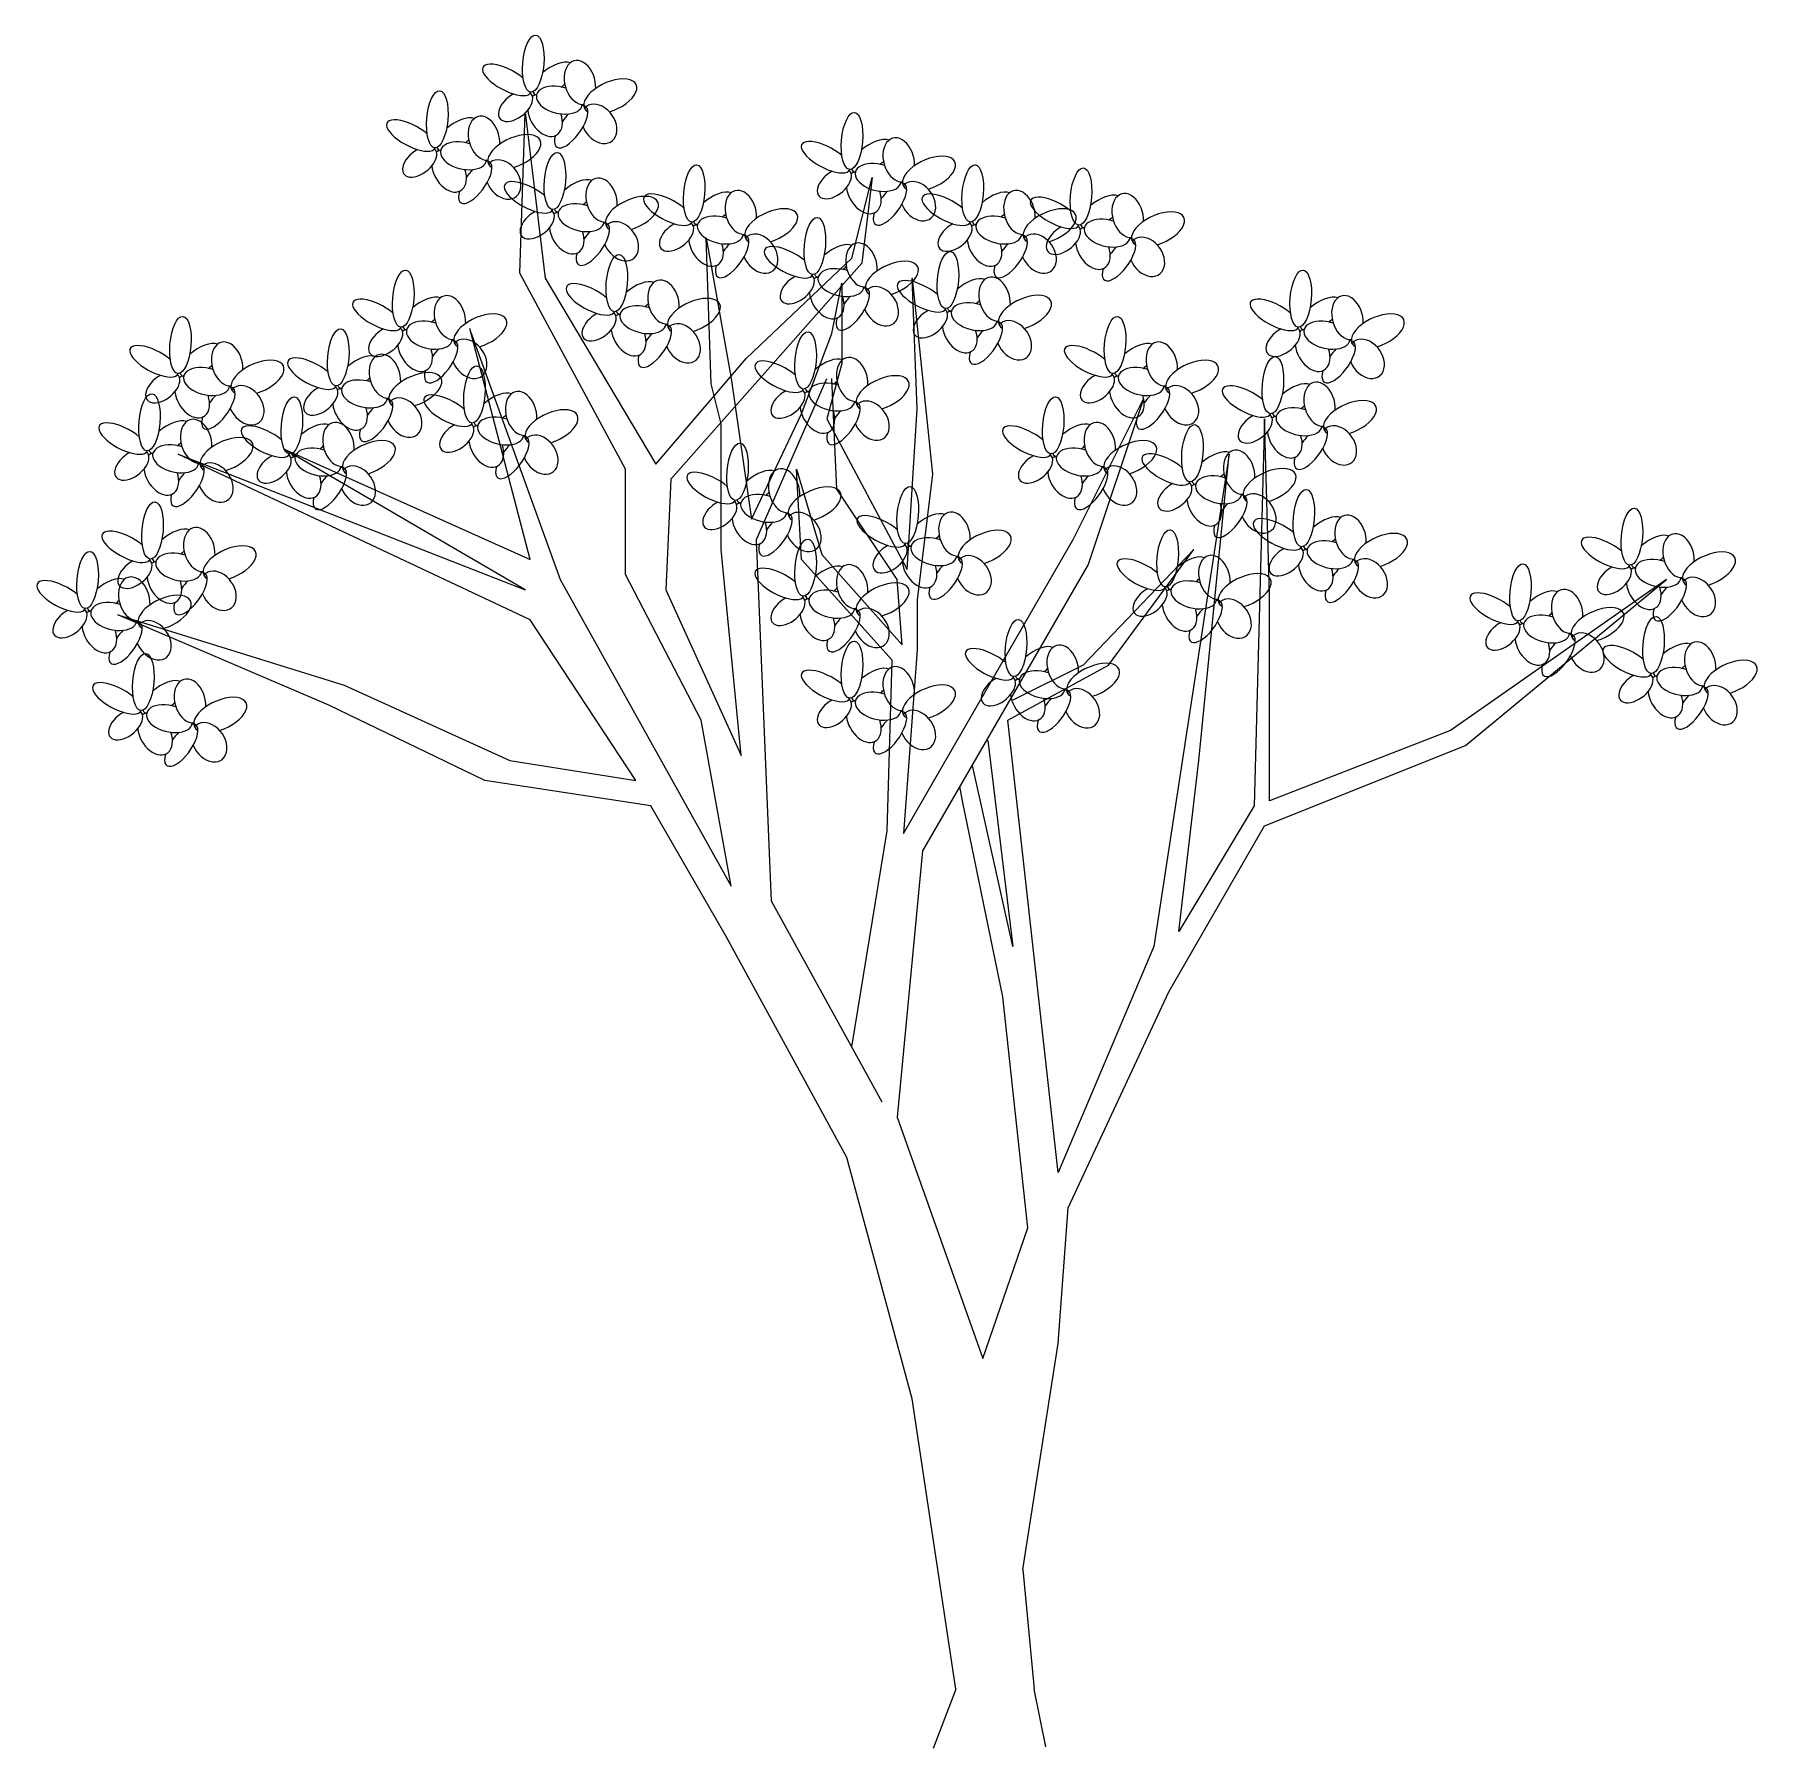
# Model space of a CAD drawing. Header units: millimetres. Extents: x 363.39 to 366.56, y 2593.85 to 2597.
import ezdxf

# ---------------------------------------------------------------- set-up
doc = ezdxf.new("R2010")
doc.units = ezdxf.units.MM
doc.header["$LTSCALE"] = 10
doc.layers.add('Vegetais', color=94, linetype='Continuous')

msp = doc.modelspace()

# ---------------------------------------------------------------- linework, layer by layer
at = {"layer": 'Vegetais', "color": 34}
for p, q in [((364.2835, 2596.5604), (364.2928, 2596.8559)), ((364.2928, 2596.8559), (364.3298, 2596.5512)), ((364.8937, 2596.5881), (364.9307, 2596.7359)), ((364.9307, 2596.7359), (364.9122, 2596.5789)), ((364.6349, 2596.3572), (364.6256, 2596.6251)), ((364.6256, 2596.6251), (364.6718, 2596.3665)), ((364.6996, 2596.4034), (364.8937, 2596.5881)), ((364.4777, 2596.2002), (364.2835, 2596.5604)), ((364.9122, 2596.5789), (364.5609, 2596.1818)), ((364.3298, 2596.5512), (364.5332, 2596.2095)), ((364.8568, 2596.4496), (364.8752, 2596.5419)), ((364.8752, 2596.5419), (364.8752, 2596.3942)), ((365.0139, 2596.3111), (365.0047, 2596.5512)), ((365.0047, 2596.5512), (365.0417, 2596.191)), ((364.302, 2596.034), (364.1911, 2596.4588)), ((364.1925, 2596.453), (364.3575, 2595.9971)), ((364.8013, 2596.3018), (364.8568, 2596.4496)), ((364.5332, 2596.2095), (364.6996, 2596.4034)), ((364.6718, 2596.3665), (364.7088, 2596.1079)), ((364.7181, 2596.0709), (364.8475, 2596.3665)), ((364.8752, 2596.3942), (364.8475, 2596.2926)), ((364.866, 2596.1633), (364.8568, 2596.3665)), ((364.6534, 2596.2834), (364.6349, 2596.3572)), ((364.7088, 2596.1079), (364.8013, 2596.3018)), ((364.9954, 2596.0155), (365.0139, 2596.3111)), ((365.3005, 2596.0709), (365.43, 2596.3295)), ((365.43, 2596.3295), (365.3283, 2596.0248)), ((364.6534, 2596.0525), (364.6534, 2596.2834)), ((364.8475, 2596.2926), (364.9954, 2596.0155)), ((365.6519, 2596.2926), (365.6334, 2595.5815)), ((365.6611, 2595.9694), (365.6519, 2596.2926)), ((364.302, 2595.9232), (363.6549, 2596.2279)), ((363.6549, 2596.2279), (364.2928, 2595.9786)), ((364.2928, 2595.9786), (363.849, 2596.2372)), ((363.849, 2596.2372), (364.302, 2596.034)), ((365.5871, 2596.2279), (365.4485, 2595.3229)), ((365.5317, 2595.6646), (365.5871, 2596.2279)), ((364.4777, 2596.0063), (364.4777, 2596.2002)), ((364.5609, 2596.1818), (364.5517, 2595.9786)), ((364.8013, 2596.034), (364.792, 2596.2002)), ((364.792, 2596.2002), (364.8383, 2596.0432)), ((365.0417, 2596.191), (365.0139, 2595.9601)), ((364.9769, 2595.9971), (364.866, 2596.1633)), ((364.6903, 2595.6738), (364.6534, 2596.0525)), ((364.7458, 2595.406), (364.7181, 2596.0709)), ((364.9886, 2595.5302), (365.3005, 2596.0709)), ((365.5224, 2596.0525), (365.319, 2595.8401)), ((365.3653, 2595.8401), (365.5224, 2596.0525)), ((364.9677, 2595.8493), (364.8013, 2596.034)), ((364.8383, 2596.0432), (364.9862, 2595.877)), ((365.3283, 2596.0248), (365.0232, 2595.4984)), ((364.3575, 2595.9971), (364.6718, 2595.4337)), ((364.6164, 2595.7385), (364.4777, 2596.0063)), ((364.9862, 2595.877), (364.9769, 2595.9971)), ((366.3915, 2595.9971), (365.9939, 2595.72)), ((366.0217, 2595.6923), (366.3915, 2595.9971)), ((364.5517, 2595.9786), (364.6903, 2595.6738)), ((365.0139, 2595.9601), (365.0139, 2595.8678)), ((365.6611, 2595.5907), (365.6611, 2595.9694)), ((363.9322, 2595.7662), (363.5439, 2595.9324)), ((363.5439, 2595.9324), (363.96, 2595.8031)), ((364.4962, 2595.6276), (364.302, 2595.9232)), ((365.0139, 2595.8678), (364.9886, 2595.5302)), ((364.9585, 2595.5353), (364.9677, 2595.8493)), ((365.1803, 2595.7385), (365.3653, 2595.8401)), ((365.319, 2595.8401), (365.1896, 2595.7754)), ((363.96, 2595.8031), (364.2651, 2595.6646)), ((364.2188, 2595.6276), (363.9322, 2595.7662)), ((364.6718, 2595.4337), (364.6164, 2595.7385)), ((365.2728, 2594.9073), (365.1803, 2595.7385)), ((365.1434, 2595.7015), (365.1896, 2595.3229)), ((365.9939, 2595.72), (365.6611, 2595.5907)), ((365.6519, 2595.5445), (366.0217, 2595.6923)), ((364.2651, 2595.6646), (364.4962, 2595.6276)), ((365.1896, 2595.3229), (365.1156, 2595.6554)), ((365.4947, 2595.3506), (365.5317, 2595.6646)), ((364.5239, 2595.5815), (364.2188, 2595.6276)), ((365.0971, 2595.5907), (365.0919, 2595.6169)), ((364.6626, 2595.3414), (364.5239, 2595.5815)), ((365.1711, 2595.2305), (365.0971, 2595.5907)), ((365.6334, 2595.5815), (365.4947, 2595.3506)), ((365.4762, 2595.2398), (365.6519, 2595.5445)), ((364.8937, 2595.1382), (364.9585, 2595.5353)), ((365.0232, 2595.4984), (364.9769, 2595.0089)), ((364.9492, 2595.0366), (364.7458, 2595.406)), ((364.8845, 2594.935), (364.6626, 2595.3414)), ((365.4485, 2595.3229), (365.2728, 2594.9073)), ((365.2173, 2594.8057), (365.1711, 2595.2305)), ((365.2913, 2594.8427), (365.4762, 2595.2398)), ((364.9769, 2595.0089), (365.1341, 2594.5656)), ((365.0047, 2594.4917), (364.8845, 2594.935)), ((365.2728, 2594.5933), (365.2913, 2594.8427)), ((365.1341, 2594.5656), (365.2173, 2594.8057)), ((365.2081, 2594.1777), (365.2728, 2594.5933)), ((365.0848, 2593.9581), (365.0047, 2594.4917)), ((365.2081, 2594.1777), (365.2287, 2593.9581)), ((365.0848, 2593.9581), (365.0429, 2593.8489)), ((365.2502, 2593.8522), (365.2287, 2593.9581))]:
    msp.add_line(p, q, dxfattribs=at)
at = {"layer": 'Vegetais'}
for centre in [(364.3079, 2596.9455), (364.1315, 2596.8432), (364.8939, 2596.8034), (364.3477, 2596.7296), (364.6037, 2596.7068), (365.1158, 2596.7068), (365.3149, 2596.7012), (364.8256, 2596.6102), (364.4615, 2596.542), (365.0702, 2596.5477), (364.0689, 2596.5136), (365.7188, 2596.5136), (363.6593, 2596.4284), (365.3775, 2596.4284), (363.9494, 2596.4056), (364.8085, 2596.3999), (365.6676, 2596.3545), (364.1998, 2596.3374), (363.6024, 2596.2863), (363.8641, 2596.2806), (365.2637, 2596.2806), (365.5197, 2596.2294), (364.6834, 2596.1953), (364.9963, 2596.1158), (365.7245, 2596.1101), (363.608, 2596.0874), (366.3276, 2596.076), (365.4742, 2596.0362), (363.4886, 2595.9964), (364.8085, 2596.0192), (366.1228, 2595.9737), (365.1954, 2595.8714), (366.3674, 2595.8771), (363.591, 2595.8089), (364.8939, 2595.8316)]:
    msp.add_ellipse(centre, major_axis=(-0.0045, -0.0525), ratio=0.367211, dxfattribs=at)
for centre, major_axis, ratio, start_param, end_param in [((364.2594, 2596.9156), (-0.0439, 0.0234), 0.387534, 4.19006, 9.470259), ((364.3444, 2596.9172), (0.0361, 0.0258), 0.470568, 0.279506, 1.781841), ((364.3937, 2596.9107), (-0.0107, 0.0398), 0.67776, 4.263273, 9.292007), ((364.3559, 2596.8783), (-0.0419, 0.0098), 0.565241, 4.561994, 9.501697), ((364.3444, 2596.9172), (0.0361, 0.0258), 0.470568, -1.489484, -1.301795), ((364.4495, 2596.8852), (0.0476, 0.0217), 0.500325, 4.458892, 9.771594), ((364.2754, 2596.8672), (0.0287, 0.0226), 0.57783, 1.269782, 6.381352), ((364.3296, 2596.8504), (-0.0213, 0.0361), 0.661977, -0.226354, 0.080335), ((364.3444, 2596.9172), (0.0361, 0.0258), 0.470568, 3.019236, 3.458871), ((364.429, 2596.8348), (-0.023, 0.032), 0.729249, 1.249203, 6.469573), ((364.083, 2596.8133), (-0.0439, 0.0234), 0.387534, 4.19006, 9.470259), ((364.168, 2596.8149), (0.0361, 0.0258), 0.470568, 0.279506, 1.781841), ((364.2173, 2596.8084), (-0.0107, 0.0398), 0.67776, 4.263273, 9.292007), ((364.3296, 2596.8504), (-0.0213, 0.0361), 0.661977, 0.956052, 4.409645), ((364.3776, 2596.8295), (0.0267, 0.0373), 0.409726, 2.290217, 6.622012), ((364.3776, 2596.8295), (0.0267, 0.0373), 0.409726, 1.208344, 1.600084), ((364.2731, 2596.7829), (0.0476, 0.0217), 0.500325, 4.458892, 9.771594), ((364.9304, 2596.7752), (0.0361, 0.0258), 0.470568, 0.279506, 1.781841), ((364.9797, 2596.7686), (-0.0107, 0.0398), 0.67776, 4.263273, 9.292007), ((364.099, 2596.7649), (0.0287, 0.0226), 0.57783, 1.269782, 6.381352), ((364.1532, 2596.7481), (-0.0213, 0.0361), 0.661977, -0.226354, 0.080335), ((364.168, 2596.8149), (0.0361, 0.0258), 0.470568, 3.019236, 3.458871), ((364.1795, 2596.776), (-0.0419, 0.0098), 0.565241, 4.561994, 9.501697), ((364.168, 2596.8149), (0.0361, 0.0258), 0.470568, -1.489484, -1.301795), ((364.8454, 2596.7735), (-0.0439, 0.0234), 0.387534, 4.19006, 9.470259), ((364.1532, 2596.7481), (-0.0213, 0.0361), 0.661977, 0.956052, 4.409645), ((364.2013, 2596.7272), (0.0267, 0.0373), 0.409726, 2.290217, 6.622012), ((364.2013, 2596.7272), (0.0267, 0.0373), 0.409726, 1.208344, 1.600084), ((364.2526, 2596.7325), (-0.023, 0.032), 0.729249, 1.249203, 6.469573), ((364.8614, 2596.7251), (0.0287, 0.0226), 0.57783, 1.269782, 6.381352), ((364.9156, 2596.7083), (-0.0213, 0.0361), 0.661977, -0.226354, 0.080335), ((364.9304, 2596.7752), (0.0361, 0.0258), 0.470568, 3.019236, 3.458871), ((364.9419, 2596.7362), (-0.0419, 0.0098), 0.565241, 4.561994, 9.501697), ((364.9304, 2596.7752), (0.0361, 0.0258), 0.470568, -1.489484, -1.301795), ((365.0355, 2596.7432), (0.0476, 0.0217), 0.500325, 4.458892, 9.771594), ((364.2992, 2596.6996), (-0.0439, 0.0234), 0.387534, 4.19006, 9.470259), ((364.3842, 2596.7013), (0.0361, 0.0258), 0.470568, 0.279506, 1.781841), ((364.4335, 2596.6947), (-0.0107, 0.0398), 0.67776, 4.263273, 9.292007), ((364.6895, 2596.672), (-0.0107, 0.0398), 0.67776, 4.263273, 9.292007), ((364.9156, 2596.7083), (-0.0213, 0.0361), 0.661977, 0.956052, 4.409645), ((364.9637, 2596.6874), (0.0267, 0.0373), 0.409726, 2.290217, 6.622012), ((365.015, 2596.6927), (-0.023, 0.032), 0.729249, 1.249203, 6.469573), ((365.2016, 2596.672), (-0.0107, 0.0398), 0.67776, 4.263273, 9.292007), ((364.3957, 2596.6623), (-0.0419, 0.0098), 0.565241, 4.561994, 9.501697), ((364.3842, 2596.7013), (0.0361, 0.0258), 0.470568, -1.489484, -1.301795), ((364.4893, 2596.6693), (0.0476, 0.0217), 0.500325, 4.458892, 9.771594), ((364.5553, 2596.6769), (-0.0439, 0.0234), 0.387534, 4.19006, 9.470259), ((364.6402, 2596.6785), (0.0361, 0.0258), 0.470568, 0.279506, 1.781841), ((364.9637, 2596.6874), (0.0267, 0.0373), 0.409726, 1.208344, 1.600084), ((365.0673, 2596.6769), (-0.0439, 0.0234), 0.387534, 4.19006, 9.470259), ((365.1523, 2596.6785), (0.0361, 0.0258), 0.470568, 0.279506, 1.781841), ((365.2664, 2596.6712), (-0.0439, 0.0234), 0.387534, 4.19006, 9.470259), ((365.3514, 2596.6729), (0.0361, 0.0258), 0.470568, 0.279506, 1.781841), ((365.4007, 2596.6663), (-0.0107, 0.0398), 0.67776, 4.263273, 9.292007), ((364.3152, 2596.6512), (0.0287, 0.0226), 0.57783, 1.269782, 6.381352), ((364.3694, 2596.6344), (-0.0213, 0.0361), 0.661977, -0.226354, 0.080335), ((364.3842, 2596.7013), (0.0361, 0.0258), 0.470568, 3.019236, 3.458871), ((364.4175, 2596.6135), (0.0267, 0.0373), 0.409726, 2.290217, 6.622012), ((364.4688, 2596.6188), (-0.023, 0.032), 0.729249, 1.249203, 6.469573), ((364.5713, 2596.6285), (0.0287, 0.0226), 0.57783, 1.269782, 6.381352), ((364.6402, 2596.6785), (0.0361, 0.0258), 0.470568, 3.019236, 3.458871), ((364.6517, 2596.6396), (-0.0419, 0.0098), 0.565241, 4.561994, 9.501697), ((364.6402, 2596.6785), (0.0361, 0.0258), 0.470568, -1.489484, -1.301795), ((364.7453, 2596.6466), (0.0476, 0.0217), 0.500325, 4.458892, 9.771594), ((365.0833, 2596.6285), (0.0287, 0.0226), 0.57783, 1.269782, 6.381352), ((365.1523, 2596.6785), (0.0361, 0.0258), 0.470568, 3.019236, 3.458871), ((365.1638, 2596.6396), (-0.0419, 0.0098), 0.565241, 4.561994, 9.501697), ((365.1523, 2596.6785), (0.0361, 0.0258), 0.470568, -1.489484, -1.301795), ((365.2574, 2596.6466), (0.0476, 0.0217), 0.500325, 4.458892, 9.771594), ((365.3629, 2596.6339), (-0.0419, 0.0098), 0.565241, 4.561994, 9.501697), ((365.3514, 2596.6729), (0.0361, 0.0258), 0.470568, -1.489484, -1.301795), ((365.4565, 2596.6409), (0.0476, 0.0217), 0.500325, 4.458892, 9.771594), ((364.3694, 2596.6344), (-0.0213, 0.0361), 0.661977, 0.956052, 4.409645), ((364.4175, 2596.6135), (0.0267, 0.0373), 0.409726, 1.208344, 1.600084), ((364.6255, 2596.6117), (-0.0213, 0.0361), 0.661977, 0.956052, 4.409645), ((364.6255, 2596.6117), (-0.0213, 0.0361), 0.661977, -0.226354, 0.080335), ((364.6735, 2596.5908), (0.0267, 0.0373), 0.409726, 2.290217, 6.622012), ((364.7248, 2596.5961), (-0.023, 0.032), 0.729249, 1.249203, 6.469573), ((365.1375, 2596.6117), (-0.0213, 0.0361), 0.661977, 0.956052, 4.409645), ((365.1375, 2596.6117), (-0.0213, 0.0361), 0.661977, -0.226354, 0.080335), ((365.1856, 2596.5908), (0.0267, 0.0373), 0.409726, 2.290217, 6.622012), ((365.2369, 2596.5961), (-0.023, 0.032), 0.729249, 1.249203, 6.469573), ((365.2825, 2596.6228), (0.0287, 0.0226), 0.57783, 1.269782, 6.381352), ((365.3367, 2596.606), (-0.0213, 0.0361), 0.661977, -0.226354, 0.080335), ((365.3514, 2596.6729), (0.0361, 0.0258), 0.470568, 3.019236, 3.458871), ((365.3847, 2596.5851), (0.0267, 0.0373), 0.409726, 2.290217, 6.622012), ((365.436, 2596.5904), (-0.023, 0.032), 0.729249, 1.249203, 6.469573), ((364.6735, 2596.5908), (0.0267, 0.0373), 0.409726, 1.208344, 1.600084), ((364.7772, 2596.5803), (-0.0439, 0.0234), 0.387534, 4.19006, 9.470259), ((364.8621, 2596.5819), (0.0361, 0.0258), 0.470568, 0.279506, 1.781841), ((364.9114, 2596.5754), (-0.0107, 0.0398), 0.67776, 4.263273, 9.292007), ((365.1856, 2596.5908), (0.0267, 0.0373), 0.409726, 1.208344, 1.600084), ((365.3367, 2596.606), (-0.0213, 0.0361), 0.661977, 0.956052, 4.409645), ((365.3847, 2596.5851), (0.0267, 0.0373), 0.409726, 1.208344, 1.600084), ((364.7932, 2596.5319), (0.0287, 0.0226), 0.57783, 1.269782, 6.381352), ((364.8621, 2596.5819), (0.0361, 0.0258), 0.470568, 3.019236, 3.458871), ((364.8736, 2596.543), (-0.0419, 0.0098), 0.565241, 4.561994, 9.501697), ((364.8621, 2596.5819), (0.0361, 0.0258), 0.470568, -1.489484, -1.301795), ((364.9672, 2596.5499), (0.0476, 0.0217), 0.500325, 4.458892, 9.771594), ((365.156, 2596.5128), (-0.0107, 0.0398), 0.67776, 4.263273, 9.292007), ((364.413, 2596.5121), (-0.0439, 0.0234), 0.387534, 4.19006, 9.470259), ((364.498, 2596.5137), (0.0361, 0.0258), 0.470568, 0.279506, 1.781841), ((364.5473, 2596.5072), (-0.0107, 0.0398), 0.67776, 4.263273, 9.292007), ((364.8474, 2596.5151), (-0.0213, 0.0361), 0.661977, 0.956052, 4.409645), ((364.8474, 2596.5151), (-0.0213, 0.0361), 0.661977, -0.226354, 0.080335), ((364.8954, 2596.4942), (0.0267, 0.0373), 0.409726, 2.290217, 6.622012), ((364.9467, 2596.4995), (-0.023, 0.032), 0.729249, 1.249203, 6.469573), ((365.0218, 2596.5178), (-0.0439, 0.0234), 0.387534, 4.19006, 9.470259), ((365.1068, 2596.5194), (0.0361, 0.0258), 0.470568, 0.279506, 1.781841), ((364.0205, 2596.4837), (-0.0439, 0.0234), 0.387534, 4.19006, 9.470259), ((364.1054, 2596.4853), (0.0361, 0.0258), 0.470568, 0.279506, 1.781841), ((364.1547, 2596.4787), (-0.0107, 0.0398), 0.67776, 4.263273, 9.292007), ((364.5095, 2596.4748), (-0.0419, 0.0098), 0.565241, 4.561994, 9.501697), ((364.498, 2596.5137), (0.0361, 0.0258), 0.470568, -1.489484, -1.301795), ((364.6031, 2596.4817), (0.0476, 0.0217), 0.500325, 4.458892, 9.771594), ((364.8954, 2596.4942), (0.0267, 0.0373), 0.409726, 1.208344, 1.600084), ((365.0378, 2596.4694), (0.0287, 0.0226), 0.57783, 1.269782, 6.381352), ((365.1068, 2596.5194), (0.0361, 0.0258), 0.470568, 3.019236, 3.458871), ((365.1183, 2596.4804), (-0.0419, 0.0098), 0.565241, 4.561994, 9.501697), ((365.1068, 2596.5194), (0.0361, 0.0258), 0.470568, -1.489484, -1.301795), ((365.2119, 2596.4874), (0.0476, 0.0217), 0.500325, 4.458892, 9.771594), ((365.6704, 2596.4837), (-0.0439, 0.0234), 0.387534, 4.19006, 9.470259), ((365.7554, 2596.4853), (0.0361, 0.0258), 0.470568, 0.279506, 1.781841), ((365.8046, 2596.4787), (-0.0107, 0.0398), 0.67776, 4.263273, 9.292007), ((364.1054, 2596.4853), (0.0361, 0.0258), 0.470568, 3.019236, 3.458871), ((364.1169, 2596.4463), (-0.0419, 0.0098), 0.565241, 4.561994, 9.501697), ((364.1054, 2596.4853), (0.0361, 0.0258), 0.470568, -1.489484, -1.301795), ((364.2105, 2596.4533), (0.0476, 0.0217), 0.500325, 4.458892, 9.771594), ((364.429, 2596.4637), (0.0287, 0.0226), 0.57783, 1.269782, 6.381352), ((364.4832, 2596.4469), (-0.0213, 0.0361), 0.661977, -0.226354, 0.080335), ((364.498, 2596.5137), (0.0361, 0.0258), 0.470568, 3.019236, 3.458871), ((364.5313, 2596.426), (0.0267, 0.0373), 0.409726, 2.290217, 6.622012), ((364.5826, 2596.4313), (-0.023, 0.032), 0.729249, 1.249203, 6.469573), ((365.092, 2596.4526), (-0.0213, 0.0361), 0.661977, 0.956052, 4.409645), ((365.092, 2596.4526), (-0.0213, 0.0361), 0.661977, -0.226354, 0.080335), ((365.14, 2596.4316), (0.0267, 0.0373), 0.409726, 2.290217, 6.622012), ((365.1914, 2596.437), (-0.023, 0.032), 0.729249, 1.249203, 6.469573), ((365.7554, 2596.4853), (0.0361, 0.0258), 0.470568, 3.019236, 3.458871), ((365.7669, 2596.4463), (-0.0419, 0.0098), 0.565241, 4.561994, 9.501697), ((365.7554, 2596.4853), (0.0361, 0.0258), 0.470568, -1.489484, -1.301795), ((365.8605, 2596.4533), (0.0476, 0.0217), 0.500325, 4.458892, 9.771594), ((363.6108, 2596.3984), (-0.0439, 0.0234), 0.387534, 4.19006, 9.470259), ((363.6958, 2596.4001), (0.0361, 0.0258), 0.470568, 0.279506, 1.781841), ((363.7451, 2596.3935), (-0.0107, 0.0398), 0.67776, 4.263273, 9.292007), ((364.0365, 2596.4353), (0.0287, 0.0226), 0.57783, 1.269782, 6.381352), ((364.0907, 2596.4185), (-0.0213, 0.0361), 0.661977, -0.226354, 0.080335), ((364.1387, 2596.3975), (0.0267, 0.0373), 0.409726, 2.290217, 6.622012), ((364.19, 2596.4029), (-0.023, 0.032), 0.729249, 1.249203, 6.469573), ((364.4832, 2596.4469), (-0.0213, 0.0361), 0.661977, 0.956052, 4.409645), ((364.5313, 2596.426), (0.0267, 0.0373), 0.409726, 1.208344, 1.600084), ((365.14, 2596.4316), (0.0267, 0.0373), 0.409726, 1.208344, 1.600084), ((365.329, 2596.3984), (-0.0439, 0.0234), 0.387534, 4.19006, 9.470259), ((365.414, 2596.4001), (0.0361, 0.0258), 0.470568, 0.279506, 1.781841), ((365.4633, 2596.3935), (-0.0107, 0.0398), 0.67776, 4.263273, 9.292007), ((365.6864, 2596.4353), (0.0287, 0.0226), 0.57783, 1.269782, 6.381352), ((365.7406, 2596.4185), (-0.0213, 0.0361), 0.661977, -0.226354, 0.080335), ((365.7886, 2596.3975), (0.0267, 0.0373), 0.409726, 2.290217, 6.622012), ((365.84, 2596.4029), (-0.023, 0.032), 0.729249, 1.249203, 6.469573), ((363.8009, 2596.3681), (0.0476, 0.0217), 0.500325, 4.458892, 9.771594), ((363.901, 2596.3757), (-0.0439, 0.0234), 0.387534, 4.19006, 9.470259), ((363.986, 2596.3773), (0.0361, 0.0258), 0.470568, 0.279506, 1.781841), ((364.0352, 2596.3708), (-0.0107, 0.0398), 0.67776, 4.263273, 9.292007), ((364.0907, 2596.4185), (-0.0213, 0.0361), 0.661977, 0.956052, 4.409645), ((364.1387, 2596.3975), (0.0267, 0.0373), 0.409726, 1.208344, 1.600084), ((364.7601, 2596.37), (-0.0439, 0.0234), 0.387534, 4.19006, 9.470259), ((364.8451, 2596.3716), (0.0361, 0.0258), 0.470568, 0.279506, 1.781841), ((364.8943, 2596.3651), (-0.0107, 0.0398), 0.67776, 4.263273, 9.292007), ((365.5191, 2596.3681), (0.0476, 0.0217), 0.500325, 4.458892, 9.771594), ((365.7406, 2596.4185), (-0.0213, 0.0361), 0.661977, 0.956052, 4.409645), ((365.7886, 2596.3975), (0.0267, 0.0373), 0.409726, 1.208344, 1.600084), ((363.6268, 2596.35), (0.0287, 0.0226), 0.57783, 1.269782, 6.381352), ((363.681, 2596.3332), (-0.0213, 0.0361), 0.661977, -0.226354, 0.080335), ((363.6958, 2596.4001), (0.0361, 0.0258), 0.470568, 3.019236, 3.458871), ((363.7073, 2596.3611), (-0.0419, 0.0098), 0.565241, 4.561994, 9.501697), ((363.6958, 2596.4001), (0.0361, 0.0258), 0.470568, -1.489484, -1.301795), ((363.9975, 2596.3384), (-0.0419, 0.0098), 0.565241, 4.561994, 9.501697), ((363.986, 2596.3773), (0.0361, 0.0258), 0.470568, -1.489484, -1.301795), ((364.0911, 2596.3453), (0.0476, 0.0217), 0.500325, 4.458892, 9.771594), ((364.9502, 2596.3397), (0.0476, 0.0217), 0.500325, 4.458892, 9.771594), ((365.345, 2596.35), (0.0287, 0.0226), 0.57783, 1.269782, 6.381352), ((365.3992, 2596.3332), (-0.0213, 0.0361), 0.661977, -0.226354, 0.080335), ((365.414, 2596.4001), (0.0361, 0.0258), 0.470568, 3.019236, 3.458871), ((365.4255, 2596.3611), (-0.0419, 0.0098), 0.565241, 4.561994, 9.501697), ((365.414, 2596.4001), (0.0361, 0.0258), 0.470568, -1.489484, -1.301795), ((363.681, 2596.3332), (-0.0213, 0.0361), 0.661977, 0.956052, 4.409645), ((363.729, 2596.3123), (0.0267, 0.0373), 0.409726, 2.290217, 6.622012), ((363.729, 2596.3123), (0.0267, 0.0373), 0.409726, 1.208344, 1.600084), ((363.7804, 2596.3176), (-0.023, 0.032), 0.729249, 1.249203, 6.469573), ((363.917, 2596.3273), (0.0287, 0.0226), 0.57783, 1.269782, 6.381352), ((363.9712, 2596.3105), (-0.0213, 0.0361), 0.661977, -0.226354, 0.080335), ((363.986, 2596.3773), (0.0361, 0.0258), 0.470568, 3.019236, 3.458871), ((364.0705, 2596.2949), (-0.023, 0.032), 0.729249, 1.249203, 6.469573), ((364.1513, 2596.3075), (-0.0439, 0.0234), 0.387534, 4.19006, 9.470259), ((364.2363, 2596.3091), (0.0361, 0.0258), 0.470568, 0.279506, 1.781841), ((364.2856, 2596.3026), (-0.0107, 0.0398), 0.67776, 4.263273, 9.292007), ((364.7761, 2596.3216), (0.0287, 0.0226), 0.57783, 1.269782, 6.381352), ((364.8303, 2596.3048), (-0.0213, 0.0361), 0.661977, -0.226354, 0.080335), ((364.8451, 2596.3716), (0.0361, 0.0258), 0.470568, 3.019236, 3.458871), ((364.8566, 2596.3327), (-0.0419, 0.0098), 0.565241, 4.561994, 9.501697), ((364.8451, 2596.3716), (0.0361, 0.0258), 0.470568, -1.489484, -1.301795), ((365.3992, 2596.3332), (-0.0213, 0.0361), 0.661977, 0.956052, 4.409645), ((365.4473, 2596.3123), (0.0267, 0.0373), 0.409726, 2.290217, 6.622012), ((365.4473, 2596.3123), (0.0267, 0.0373), 0.409726, 1.208344, 1.600084), ((365.4986, 2596.3176), (-0.023, 0.032), 0.729249, 1.249203, 6.469573), ((365.6192, 2596.3245), (-0.0439, 0.0234), 0.387534, 4.19006, 9.470259), ((365.7042, 2596.3262), (0.0361, 0.0258), 0.470568, 0.279506, 1.781841), ((365.7534, 2596.3196), (-0.0107, 0.0398), 0.67776, 4.263273, 9.292007), ((363.9712, 2596.3105), (-0.0213, 0.0361), 0.661977, 0.956052, 4.409645), ((364.0192, 2596.2896), (0.0267, 0.0373), 0.409726, 2.290217, 6.622012), ((364.0192, 2596.2896), (0.0267, 0.0373), 0.409726, 1.208344, 1.600084), ((364.3414, 2596.2771), (0.0476, 0.0217), 0.500325, 4.458892, 9.771594), ((364.8303, 2596.3048), (-0.0213, 0.0361), 0.661977, 0.956052, 4.409645), ((364.8783, 2596.2839), (0.0267, 0.0373), 0.409726, 2.290217, 6.622012), ((364.8783, 2596.2839), (0.0267, 0.0373), 0.409726, 1.208344, 1.600084), ((364.9296, 2596.2892), (-0.023, 0.032), 0.729249, 1.249203, 6.469573), ((365.7042, 2596.3262), (0.0361, 0.0258), 0.470568, 3.019236, 3.458871), ((365.7157, 2596.2872), (-0.0419, 0.0098), 0.565241, 4.561994, 9.501697), ((365.7042, 2596.3262), (0.0361, 0.0258), 0.470568, -1.489484, -1.301795), ((365.8093, 2596.2942), (0.0476, 0.0217), 0.500325, 4.458892, 9.771594), ((363.5539, 2596.2563), (-0.0439, 0.0234), 0.387534, 4.19006, 9.470259), ((363.6389, 2596.258), (0.0361, 0.0258), 0.470568, 0.279506, 1.781841), ((363.6882, 2596.2514), (-0.0107, 0.0398), 0.67776, 4.263273, 9.292007), ((363.8156, 2596.2507), (-0.0439, 0.0234), 0.387534, 4.19006, 9.470259), ((363.9006, 2596.2523), (0.0361, 0.0258), 0.470568, 0.279506, 1.781841), ((363.9499, 2596.2457), (-0.0107, 0.0398), 0.67776, 4.263273, 9.292007), ((364.1673, 2596.2591), (0.0287, 0.0226), 0.57783, 1.269782, 6.381352), ((364.2215, 2596.2423), (-0.0213, 0.0361), 0.661977, -0.226354, 0.080335), ((364.2363, 2596.3091), (0.0361, 0.0258), 0.470568, 3.019236, 3.458871), ((364.2478, 2596.2702), (-0.0419, 0.0098), 0.565241, 4.561994, 9.501697), ((364.2363, 2596.3091), (0.0361, 0.0258), 0.470568, -1.489484, -1.301795), ((365.2152, 2596.2507), (-0.0439, 0.0234), 0.387534, 4.19006, 9.470259), ((365.3002, 2596.2523), (0.0361, 0.0258), 0.470568, 0.279506, 1.781841), ((365.3495, 2596.2457), (-0.0107, 0.0398), 0.67776, 4.263273, 9.292007), ((365.6352, 2596.2761), (0.0287, 0.0226), 0.57783, 1.269782, 6.381352), ((365.6894, 2596.2593), (-0.0213, 0.0361), 0.661977, -0.226354, 0.080335), ((365.7374, 2596.2384), (0.0267, 0.0373), 0.409726, 2.290217, 6.622012), ((365.7887, 2596.2437), (-0.023, 0.032), 0.729249, 1.249203, 6.469573), ((363.6504, 2596.219), (-0.0419, 0.0098), 0.565241, 4.561994, 9.501697), ((363.6389, 2596.258), (0.0361, 0.0258), 0.470568, -1.489484, -1.301795), ((363.744, 2596.226), (0.0476, 0.0217), 0.500325, 4.458892, 9.771594), ((363.9121, 2596.2133), (-0.0419, 0.0098), 0.565241, 4.561994, 9.501697), ((363.9006, 2596.2523), (0.0361, 0.0258), 0.470568, -1.489484, -1.301795), ((364.0057, 2596.2203), (0.0476, 0.0217), 0.500325, 4.458892, 9.771594), ((364.2215, 2596.2423), (-0.0213, 0.0361), 0.661977, 0.956052, 4.409645), ((364.2695, 2596.2214), (0.0267, 0.0373), 0.409726, 2.290217, 6.622012), ((364.2695, 2596.2214), (0.0267, 0.0373), 0.409726, 1.208344, 1.600084), ((364.3209, 2596.2267), (-0.023, 0.032), 0.729249, 1.249203, 6.469573), ((365.3117, 2596.2133), (-0.0419, 0.0098), 0.565241, 4.561994, 9.501697), ((365.3002, 2596.2523), (0.0361, 0.0258), 0.470568, -1.489484, -1.301795), ((365.4053, 2596.2203), (0.0476, 0.0217), 0.500325, 4.458892, 9.771594), ((365.6894, 2596.2593), (-0.0213, 0.0361), 0.661977, 0.956052, 4.409645), ((365.7374, 2596.2384), (0.0267, 0.0373), 0.409726, 1.208344, 1.600084), ((363.5699, 2596.2079), (0.0287, 0.0226), 0.57783, 1.269782, 6.381352), ((363.6241, 2596.1911), (-0.0213, 0.0361), 0.661977, -0.226354, 0.080335), ((363.6389, 2596.258), (0.0361, 0.0258), 0.470568, 3.019236, 3.458871), ((363.6722, 2596.1702), (0.0267, 0.0373), 0.409726, 2.290217, 6.622012), ((363.7235, 2596.1755), (-0.023, 0.032), 0.729249, 1.249203, 6.469573), ((363.8316, 2596.2023), (0.0287, 0.0226), 0.57783, 1.269782, 6.381352), ((363.8858, 2596.1854), (-0.0213, 0.0361), 0.661977, -0.226354, 0.080335), ((363.9006, 2596.2523), (0.0361, 0.0258), 0.470568, 3.019236, 3.458871), ((363.9852, 2596.1699), (-0.023, 0.032), 0.729249, 1.249203, 6.469573), ((365.2313, 2596.2023), (0.0287, 0.0226), 0.57783, 1.269782, 6.381352), ((365.2854, 2596.1854), (-0.0213, 0.0361), 0.661977, -0.226354, 0.080335), ((365.3002, 2596.2523), (0.0361, 0.0258), 0.470568, 3.019236, 3.458871), ((365.3848, 2596.1699), (-0.023, 0.032), 0.729249, 1.249203, 6.469573), ((365.4713, 2596.1995), (-0.0439, 0.0234), 0.387534, 4.19006, 9.470259), ((365.5563, 2596.2011), (0.0361, 0.0258), 0.470568, 0.279506, 1.781841), ((365.6055, 2596.1946), (-0.0107, 0.0398), 0.67776, 4.263273, 9.292007), ((363.6241, 2596.1911), (-0.0213, 0.0361), 0.661977, 0.956052, 4.409645), ((363.6722, 2596.1702), (0.0267, 0.0373), 0.409726, 1.208344, 1.600084), ((363.8858, 2596.1854), (-0.0213, 0.0361), 0.661977, 0.956052, 4.409645), ((363.9339, 2596.1645), (0.0267, 0.0373), 0.409726, 2.290217, 6.622012), ((363.9339, 2596.1645), (0.0267, 0.0373), 0.409726, 1.208344, 1.600084), ((364.6349, 2596.1654), (-0.0439, 0.0234), 0.387534, 4.19006, 9.470259), ((364.7199, 2596.167), (0.0361, 0.0258), 0.470568, 0.279506, 1.781841), ((364.7692, 2596.1605), (-0.0107, 0.0398), 0.67776, 4.263273, 9.292007), ((365.2854, 2596.1854), (-0.0213, 0.0361), 0.661977, 0.956052, 4.409645), ((365.3335, 2596.1645), (0.0267, 0.0373), 0.409726, 2.290217, 6.622012), ((365.3335, 2596.1645), (0.0267, 0.0373), 0.409726, 1.208344, 1.600084), ((365.4873, 2596.1511), (0.0287, 0.0226), 0.57783, 1.269782, 6.381352), ((365.5563, 2596.2011), (0.0361, 0.0258), 0.470568, 3.019236, 3.458871), ((365.5677, 2596.1622), (-0.0419, 0.0098), 0.565241, 4.561994, 9.501697), ((365.5563, 2596.2011), (0.0361, 0.0258), 0.470568, -1.489484, -1.301795), ((365.6614, 2596.1692), (0.0476, 0.0217), 0.500325, 4.458892, 9.771594), ((364.7199, 2596.167), (0.0361, 0.0258), 0.470568, 3.019236, 3.458871), ((364.7314, 2596.1281), (-0.0419, 0.0098), 0.565241, 4.561994, 9.501697), ((364.7199, 2596.167), (0.0361, 0.0258), 0.470568, -1.489484, -1.301795), ((364.825, 2596.1351), (0.0476, 0.0217), 0.500325, 4.458892, 9.771594), ((365.5415, 2596.1343), (-0.0213, 0.0361), 0.661977, 0.956052, 4.409645), ((365.5415, 2596.1343), (-0.0213, 0.0361), 0.661977, -0.226354, 0.080335), ((365.5895, 2596.1134), (0.0267, 0.0373), 0.409726, 2.290217, 6.622012), ((365.6408, 2596.1187), (-0.023, 0.032), 0.729249, 1.249203, 6.469573), ((364.6509, 2596.117), (0.0287, 0.0226), 0.57783, 1.269782, 6.381352), ((364.7051, 2596.1002), (-0.0213, 0.0361), 0.661977, -0.226354, 0.080335), ((364.7532, 2596.0793), (0.0267, 0.0373), 0.409726, 2.290217, 6.622012), ((364.8045, 2596.0846), (-0.023, 0.032), 0.729249, 1.249203, 6.469573), ((364.9478, 2596.0858), (-0.0439, 0.0234), 0.387534, 4.19006, 9.470259), ((365.0328, 2596.0875), (0.0361, 0.0258), 0.470568, 0.279506, 1.781841), ((365.0821, 2596.0809), (-0.0107, 0.0398), 0.67776, 4.263273, 9.292007), ((365.5895, 2596.1134), (0.0267, 0.0373), 0.409726, 1.208344, 1.600084), ((365.7611, 2596.0818), (0.0361, 0.0258), 0.470568, 0.279506, 1.781841), ((365.8103, 2596.0752), (-0.0107, 0.0398), 0.67776, 4.263273, 9.292007), ((363.5596, 2596.0574), (-0.0439, 0.0234), 0.387534, 4.19006, 9.470259), ((363.6446, 2596.0591), (0.0361, 0.0258), 0.470568, 0.279506, 1.781841), ((363.6939, 2596.0525), (-0.0107, 0.0398), 0.67776, 4.263273, 9.292007), ((364.7051, 2596.1002), (-0.0213, 0.0361), 0.661977, 0.956052, 4.409645), ((364.7532, 2596.0793), (0.0267, 0.0373), 0.409726, 1.208344, 1.600084), ((365.1379, 2596.0555), (0.0476, 0.0217), 0.500325, 4.458892, 9.771594), ((365.6761, 2596.0802), (-0.0439, 0.0234), 0.387534, 4.19006, 9.470259), ((365.8662, 2596.0498), (0.0476, 0.0217), 0.500325, 4.458892, 9.771594), ((366.3642, 2596.0477), (0.0361, 0.0258), 0.470568, 0.279506, 1.781841), ((366.4134, 2596.0411), (-0.0107, 0.0398), 0.67776, 4.263273, 9.292007), ((363.6446, 2596.0591), (0.0361, 0.0258), 0.470568, -1.489484, -1.301795), ((363.7497, 2596.0271), (0.0476, 0.0217), 0.500325, 4.458892, 9.771594), ((364.9638, 2596.0374), (0.0287, 0.0226), 0.57783, 1.269782, 6.381352), ((365.018, 2596.0206), (-0.0213, 0.0361), 0.661977, -0.226354, 0.080335), ((365.0328, 2596.0875), (0.0361, 0.0258), 0.470568, 3.019236, 3.458871), ((365.0443, 2596.0485), (-0.0419, 0.0098), 0.565241, 4.561994, 9.501697), ((365.0328, 2596.0875), (0.0361, 0.0258), 0.470568, -1.489484, -1.301795), ((365.6921, 2596.0318), (0.0287, 0.0226), 0.57783, 1.269782, 6.381352), ((365.7463, 2596.015), (-0.0213, 0.0361), 0.661977, -0.226354, 0.080335), ((365.7611, 2596.0818), (0.0361, 0.0258), 0.470568, 3.019236, 3.458871), ((365.7726, 2596.0428), (-0.0419, 0.0098), 0.565241, 4.561994, 9.501697), ((365.7611, 2596.0818), (0.0361, 0.0258), 0.470568, -1.489484, -1.301795), ((366.2792, 2596.0461), (-0.0439, 0.0234), 0.387534, 4.19006, 9.470259), ((363.5756, 2596.009), (0.0287, 0.0226), 0.57783, 1.269782, 6.381352), ((363.6298, 2595.9922), (-0.0213, 0.0361), 0.661977, -0.226354, 0.080335), ((363.6446, 2596.0591), (0.0361, 0.0258), 0.470568, 3.019236, 3.458871), ((363.6561, 2596.0201), (-0.0419, 0.0098), 0.565241, 4.561994, 9.501697), ((364.7601, 2595.9892), (-0.0439, 0.0234), 0.387534, 4.19006, 9.470259), ((364.8451, 2595.9909), (0.0361, 0.0258), 0.470568, 0.279506, 1.781841), ((364.8943, 2595.9843), (-0.0107, 0.0398), 0.67776, 4.263273, 9.292007), ((365.018, 2596.0206), (-0.0213, 0.0361), 0.661977, 0.956052, 4.409645), ((365.0661, 2595.9997), (0.0267, 0.0373), 0.409726, 2.290217, 6.622012), ((365.0661, 2595.9997), (0.0267, 0.0373), 0.409726, 1.208344, 1.600084), ((365.1174, 2596.0051), (-0.023, 0.032), 0.729249, 1.249203, 6.469573), ((365.4258, 2596.0063), (-0.0439, 0.0234), 0.387534, 4.19006, 9.470259), ((365.5107, 2596.0079), (0.0361, 0.0258), 0.470568, 0.279506, 1.781841), ((365.56, 2596.0014), (-0.0107, 0.0398), 0.67776, 4.263273, 9.292007), ((365.7463, 2596.015), (-0.0213, 0.0361), 0.661977, 0.956052, 4.409645), ((365.7943, 2595.994), (0.0267, 0.0373), 0.409726, 2.290217, 6.622012), ((365.7943, 2595.994), (0.0267, 0.0373), 0.409726, 1.208344, 1.600084), ((365.8456, 2595.9994), (-0.023, 0.032), 0.729249, 1.249203, 6.469573), ((366.2952, 2595.9977), (0.0287, 0.0226), 0.57783, 1.269782, 6.381352), ((366.3494, 2595.9809), (-0.0213, 0.0361), 0.661977, -0.226354, 0.080335), ((366.3642, 2596.0477), (0.0361, 0.0258), 0.470568, 3.019236, 3.458871), ((366.3757, 2596.0087), (-0.0419, 0.0098), 0.565241, 4.561994, 9.501697), ((366.3642, 2596.0477), (0.0361, 0.0258), 0.470568, -1.489484, -1.301795), ((366.4693, 2596.0157), (0.0476, 0.0217), 0.500325, 4.458892, 9.771594), ((363.4401, 2595.9665), (-0.0439, 0.0234), 0.387534, 4.19006, 9.470259), ((363.5251, 2595.9681), (0.0361, 0.0258), 0.470568, 0.279506, 1.781841), ((363.5744, 2595.9616), (-0.0107, 0.0398), 0.67776, 4.263273, 9.292007), ((363.6298, 2595.9922), (-0.0213, 0.0361), 0.661977, 0.956052, 4.409645), ((363.6778, 2595.9713), (0.0267, 0.0373), 0.409726, 2.290217, 6.622012), ((363.6778, 2595.9713), (0.0267, 0.0373), 0.409726, 1.208344, 1.600084), ((363.7292, 2595.9766), (-0.023, 0.032), 0.729249, 1.249203, 6.469573), ((364.9502, 2595.9589), (0.0476, 0.0217), 0.500325, 4.458892, 9.771594), ((365.5222, 2595.969), (-0.0419, 0.0098), 0.565241, 4.561994, 9.501697), ((365.5107, 2596.0079), (0.0361, 0.0258), 0.470568, -1.489484, -1.301795), ((365.6158, 2595.9759), (0.0476, 0.0217), 0.500325, 4.458892, 9.771594), ((366.3494, 2595.9809), (-0.0213, 0.0361), 0.661977, 0.956052, 4.409645), ((366.3974, 2595.9599), (0.0267, 0.0373), 0.409726, 2.290217, 6.622012), ((366.4487, 2595.9653), (-0.023, 0.032), 0.729249, 1.249203, 6.469573), ((363.5366, 2595.9292), (-0.0419, 0.0098), 0.565241, 4.561994, 9.501697), ((363.5251, 2595.9681), (0.0361, 0.0258), 0.470568, -1.489484, -1.301795), ((363.6302, 2595.9361), (0.0476, 0.0217), 0.500325, 4.458892, 9.771594), ((364.7761, 2595.9408), (0.0287, 0.0226), 0.57783, 1.269782, 6.381352), ((364.8303, 2595.924), (-0.0213, 0.0361), 0.661977, -0.226354, 0.080335), ((364.8451, 2595.9909), (0.0361, 0.0258), 0.470568, 3.019236, 3.458871), ((364.8566, 2595.9519), (-0.0419, 0.0098), 0.565241, 4.561994, 9.501697), ((364.8451, 2595.9909), (0.0361, 0.0258), 0.470568, -1.489484, -1.301795), ((365.4418, 2595.9579), (0.0287, 0.0226), 0.57783, 1.269782, 6.381352), ((365.496, 2595.9411), (-0.0213, 0.0361), 0.661977, -0.226354, 0.080335), ((365.5107, 2596.0079), (0.0361, 0.0258), 0.470568, 3.019236, 3.458871), ((365.544, 2595.9202), (0.0267, 0.0373), 0.409726, 2.290217, 6.622012), ((365.5953, 2595.9255), (-0.023, 0.032), 0.729249, 1.249203, 6.469573), ((366.0744, 2595.9438), (-0.0439, 0.0234), 0.387534, 4.19006, 9.470259), ((366.1593, 2595.9454), (0.0361, 0.0258), 0.470568, 0.279506, 1.781841), ((366.2086, 2595.9388), (-0.0107, 0.0398), 0.67776, 4.263273, 9.292007), ((366.3974, 2595.9599), (0.0267, 0.0373), 0.409726, 1.208344, 1.600084), ((363.4561, 2595.9181), (0.0287, 0.0226), 0.57783, 1.269782, 6.381352), ((363.5103, 2595.9013), (-0.0213, 0.0361), 0.661977, -0.226354, 0.080335), ((363.5251, 2595.9681), (0.0361, 0.0258), 0.470568, 3.019236, 3.458871), ((363.6097, 2595.8857), (-0.023, 0.032), 0.729249, 1.249203, 6.469573), ((364.8303, 2595.924), (-0.0213, 0.0361), 0.661977, 0.956052, 4.409645), ((364.8783, 2595.9031), (0.0267, 0.0373), 0.409726, 2.290217, 6.622012), ((364.8783, 2595.9031), (0.0267, 0.0373), 0.409726, 1.208344, 1.600084), ((364.9296, 2595.9084), (-0.023, 0.032), 0.729249, 1.249203, 6.469573), ((365.496, 2595.9411), (-0.0213, 0.0361), 0.661977, 0.956052, 4.409645), ((365.544, 2595.9202), (0.0267, 0.0373), 0.409726, 1.208344, 1.600084), ((366.1593, 2595.9454), (0.0361, 0.0258), 0.470568, 3.019236, 3.458871), ((366.1708, 2595.9064), (-0.0419, 0.0098), 0.565241, 4.561994, 9.501697), ((366.1593, 2595.9454), (0.0361, 0.0258), 0.470568, -1.489484, -1.301795), ((366.2644, 2595.9134), (0.0476, 0.0217), 0.500325, 4.458892, 9.771594), ((363.5103, 2595.9013), (-0.0213, 0.0361), 0.661977, 0.956052, 4.409645), ((363.5584, 2595.8804), (0.0267, 0.0373), 0.409726, 2.290217, 6.622012), ((363.5584, 2595.8804), (0.0267, 0.0373), 0.409726, 1.208344, 1.600084), ((366.0904, 2595.8954), (0.0287, 0.0226), 0.57783, 1.269782, 6.381352), ((366.1446, 2595.8786), (-0.0213, 0.0361), 0.661977, -0.226354, 0.080335), ((366.1926, 2595.8576), (0.0267, 0.0373), 0.409726, 2.290217, 6.622012), ((366.2439, 2595.863), (-0.023, 0.032), 0.729249, 1.249203, 6.469573), ((365.147, 2595.8415), (-0.0439, 0.0234), 0.387534, 4.19006, 9.470259), ((365.232, 2595.8431), (0.0361, 0.0258), 0.470568, 0.279506, 1.781841), ((365.2812, 2595.8365), (-0.0107, 0.0398), 0.67776, 4.263273, 9.292007), ((366.1446, 2595.8786), (-0.0213, 0.0361), 0.661977, 0.956052, 4.409645), ((366.1926, 2595.8576), (0.0267, 0.0373), 0.409726, 1.208344, 1.600084), ((366.319, 2595.8471), (-0.0439, 0.0234), 0.387534, 4.19006, 9.470259), ((366.404, 2595.8488), (0.0361, 0.0258), 0.470568, 0.279506, 1.781841), ((366.4532, 2595.8422), (-0.0107, 0.0398), 0.67776, 4.263273, 9.292007), ((364.8454, 2595.8017), (-0.0439, 0.0234), 0.387534, 4.19006, 9.470259), ((364.9304, 2595.8033), (0.0361, 0.0258), 0.470568, 0.279506, 1.781841), ((364.9797, 2595.7968), (-0.0107, 0.0398), 0.67776, 4.263273, 9.292007), ((365.2434, 2595.8041), (-0.0419, 0.0098), 0.565241, 4.561994, 9.501697), ((365.232, 2595.8431), (0.0361, 0.0258), 0.470568, -1.489484, -1.301795), ((365.3371, 2595.8111), (0.0476, 0.0217), 0.500325, 4.458892, 9.771594), ((366.4155, 2595.8098), (-0.0419, 0.0098), 0.565241, 4.561994, 9.501697), ((366.404, 2595.8488), (0.0361, 0.0258), 0.470568, -1.489484, -1.301795), ((366.5091, 2595.8168), (0.0476, 0.0217), 0.500325, 4.458892, 9.771594), ((363.5425, 2595.7789), (-0.0439, 0.0234), 0.387534, 4.19006, 9.470259), ((363.6275, 2595.7806), (0.0361, 0.0258), 0.470568, 0.279506, 1.781841), ((363.6768, 2595.774), (-0.0107, 0.0398), 0.67776, 4.263273, 9.292007), ((365.0355, 2595.7713), (0.0476, 0.0217), 0.500325, 4.458892, 9.771594), ((365.163, 2595.7931), (0.0287, 0.0226), 0.57783, 1.269782, 6.381352), ((365.2172, 2595.7763), (-0.0213, 0.0361), 0.661977, -0.226354, 0.080335), ((365.232, 2595.8431), (0.0361, 0.0258), 0.470568, 3.019236, 3.458871), ((365.2652, 2595.7553), (0.0267, 0.0373), 0.409726, 2.290217, 6.622012), ((365.3165, 2595.7607), (-0.023, 0.032), 0.729249, 1.249203, 6.469573), ((366.335, 2595.7988), (0.0287, 0.0226), 0.57783, 1.269782, 6.381352), ((366.3892, 2595.7819), (-0.0213, 0.0361), 0.661977, -0.226354, 0.080335), ((366.404, 2595.8488), (0.0361, 0.0258), 0.470568, 3.019236, 3.458871), ((366.4372, 2595.761), (0.0267, 0.0373), 0.409726, 2.290217, 6.622012), ((366.4886, 2595.7664), (-0.023, 0.032), 0.729249, 1.249203, 6.469573), ((363.639, 2595.7416), (-0.0419, 0.0098), 0.565241, 4.561994, 9.501697), ((363.6275, 2595.7806), (0.0361, 0.0258), 0.470568, -1.489484, -1.301795), ((363.7326, 2595.7486), (0.0476, 0.0217), 0.500325, 4.458892, 9.771594), ((364.8614, 2595.7533), (0.0287, 0.0226), 0.57783, 1.269782, 6.381352), ((364.9156, 2595.7365), (-0.0213, 0.0361), 0.661977, -0.226354, 0.080335), ((364.9304, 2595.8033), (0.0361, 0.0258), 0.470568, 3.019236, 3.458871), ((364.9419, 2595.7644), (-0.0419, 0.0098), 0.565241, 4.561994, 9.501697), ((364.9304, 2595.8033), (0.0361, 0.0258), 0.470568, -1.489484, -1.301795), ((365.2172, 2595.7763), (-0.0213, 0.0361), 0.661977, 0.956052, 4.409645), ((365.2652, 2595.7553), (0.0267, 0.0373), 0.409726, 1.208344, 1.600084), ((366.3892, 2595.7819), (-0.0213, 0.0361), 0.661977, 0.956052, 4.409645), ((366.4372, 2595.761), (0.0267, 0.0373), 0.409726, 1.208344, 1.600084), ((363.5585, 2595.7306), (0.0287, 0.0226), 0.57783, 1.269782, 6.381352), ((363.6127, 2595.7137), (-0.0213, 0.0361), 0.661977, -0.226354, 0.080335), ((363.6275, 2595.7806), (0.0361, 0.0258), 0.470568, 3.019236, 3.458871), ((363.6608, 2595.6928), (0.0267, 0.0373), 0.409726, 2.290217, 6.622012), ((363.7121, 2595.6982), (-0.023, 0.032), 0.729249, 1.249203, 6.469573), ((364.9156, 2595.7365), (-0.0213, 0.0361), 0.661977, 0.956052, 4.409645), ((364.9637, 2595.7156), (0.0267, 0.0373), 0.409726, 2.290217, 6.622012), ((364.9637, 2595.7156), (0.0267, 0.0373), 0.409726, 1.208344, 1.600084), ((365.015, 2595.7209), (-0.023, 0.032), 0.729249, 1.249203, 6.469573), ((363.6127, 2595.7137), (-0.0213, 0.0361), 0.661977, 0.956052, 4.409645), ((363.6608, 2595.6928), (0.0267, 0.0373), 0.409726, 1.208344, 1.600084)]:
    msp.add_ellipse(centre, major_axis=major_axis, ratio=ratio, start_param=start_param, end_param=end_param, dxfattribs=at)

doc.saveas('drawing.dxf')
